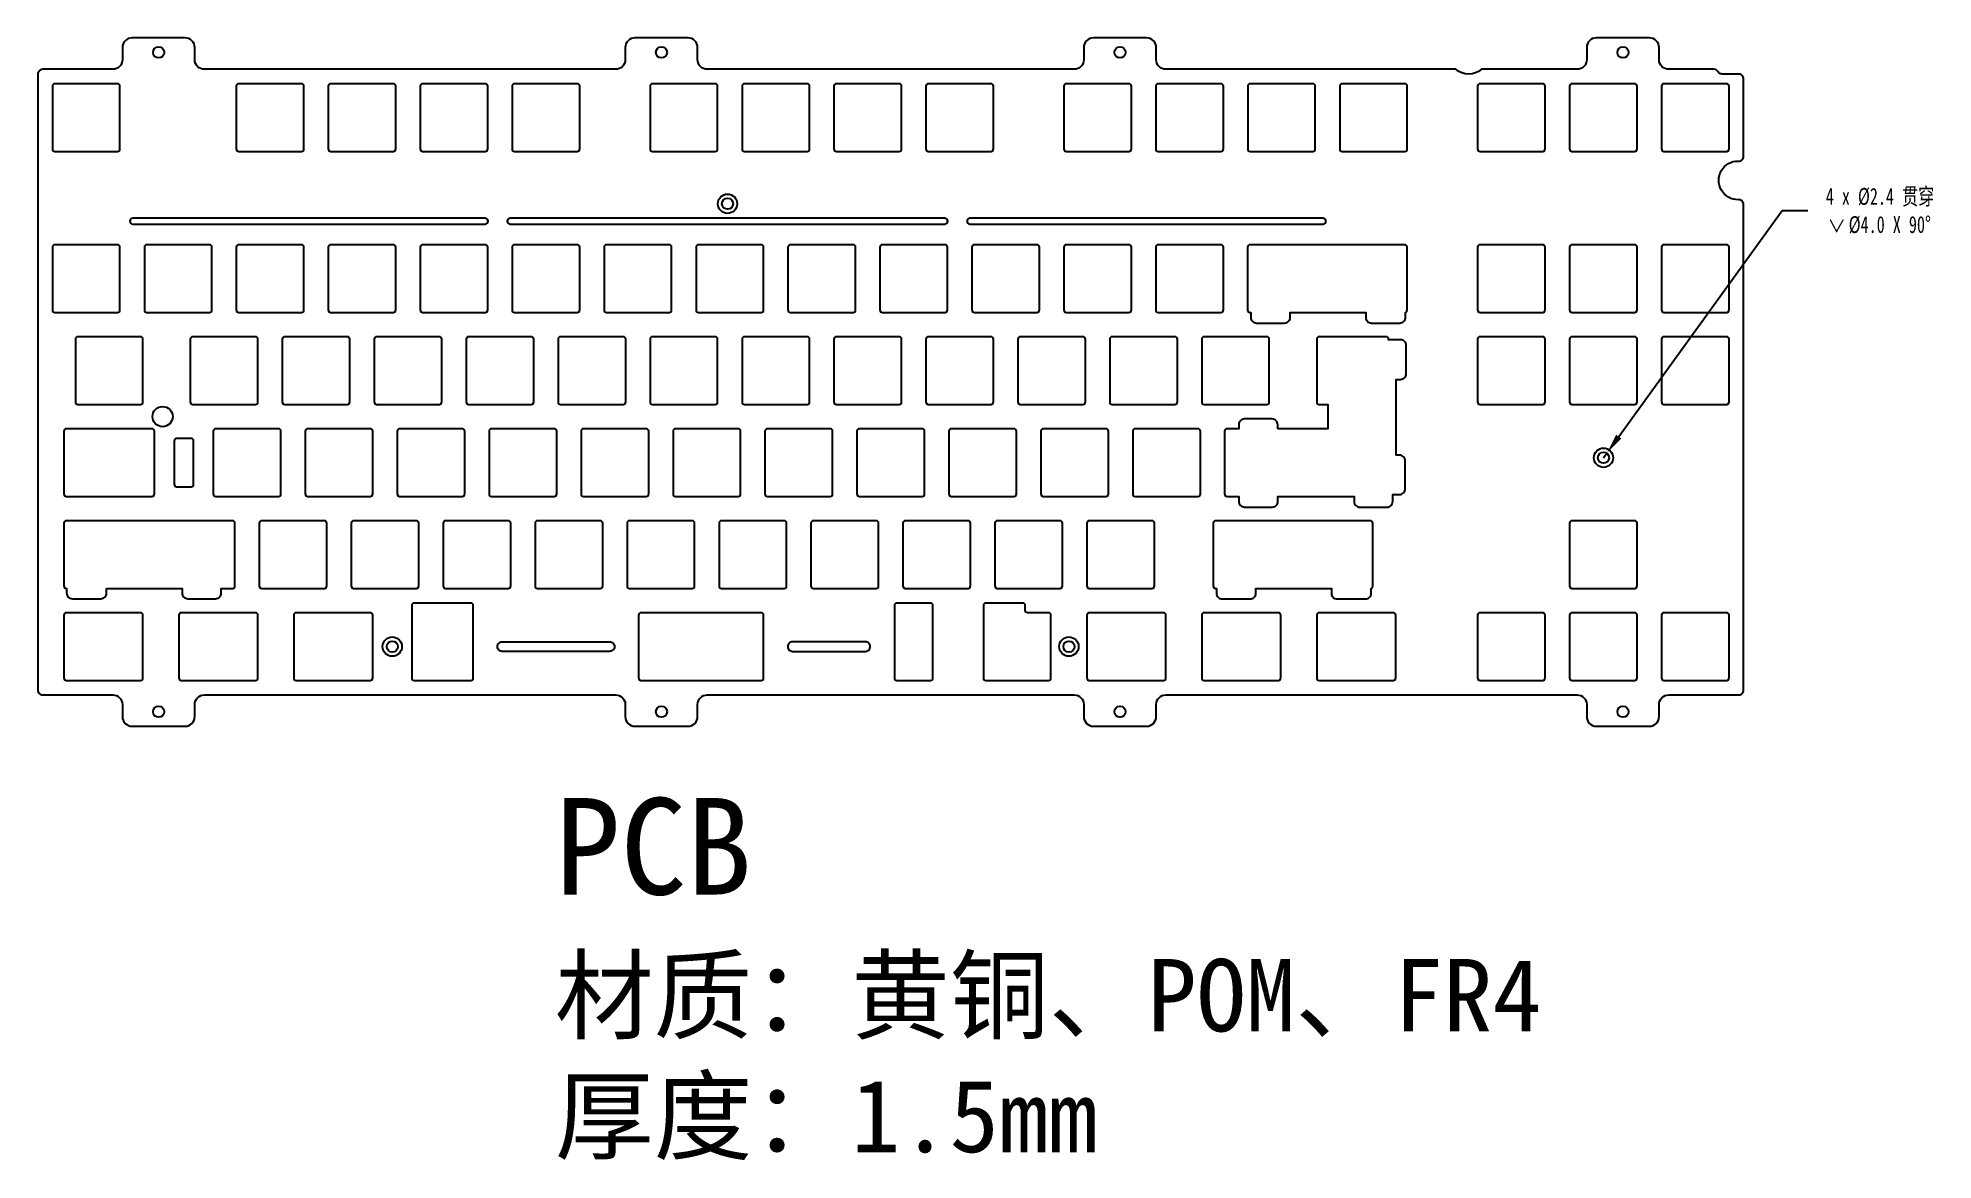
# Model space of a CAD drawing. Header units: millimetres. Extents: x 572 to 964, y -38 to 194.
import ezdxf

# ---------------------------------------------------------------- set-up
doc = ezdxf.new("R2010")
doc.units = ezdxf.units.MM
doc.header["$PDSIZE"] = -1
doc.layers.add('10', color=7, linetype='Continuous')
doc.styles.add('SLDTEXTSTYLE5', font='TXT', dxfattribs={"width": 0.7})
doc.dimstyles.new('SLDDIMSTYLE0', dxfattribs={"dimtxt": 3.5, "dimasz": 4.08, "dimexe": 0, "dimexo": 0.0625, "dimgap": 0.875, "dimtad": 0, "dimtih": 1, "dimtoh": 1, "dimrnd": 1e-09, "dimzin": 12, "dimdsep": 46, "dimtxsty": 'SLDTEXTSTYLE5', "dimblk1": 'NONE', "dimsah": 1, "dimcen": 0, "dimadec": 0, "dimazin": 3, "dimtfac": 1, "dimtmove": 0, "dimatfit": 3, "dimldrblk": 'NONE', "dimfxl": 1, "dimfrac": 2, "dimtolj": 1, "dimtzin": 12, "dimarcsym": 0})

# ---------------------------------------------------------------- blocks, each defined once
blk = doc.blocks.new('*D4')
at = {"layer": '10', "color": 0, "lineweight": -2, "transparency": 16777216}
for p, q in [((933.19, 158.68), (899.31, 111.91)), ((938.5, 158.68), (933.19, 158.68)), ((896.15, 107.54), (896.92, 108.61))]:
    blk.add_line(p, q, dxfattribs=at)
at = {"layer": '10', "color": 0, "transparency": 16777216}
blk.add_solid([(898.76, 112.31), (899.86, 111.52), (896.92, 108.61)], dxfattribs=at)
at = {"layer": 'Defpoints', "color": 0, "transparency": 16777216}
for p in [(896.15, 107.54), (896.92, 108.61)]:
    blk.add_point(p, dxfattribs=at)
at = {"layer": '10', "color": 0, "transparency": 16777216, "insert": (953.44, 158.68), "char_height": 3.5, "attachment_point": 5, "style": 'SLDTEXTSTYLE5'}
blk.add_mtext('\\A1;4 x %%C2.4 {\\fSimSun|b0|i0|c134|p2;贯穿}\\P{\\fGDT|b0|i0|c0|p2;w }%%C4.0 X 90°', dxfattribs=at)
blk = doc.blocks.new('_None')

msp = doc.modelspace()

# ---------------------------------------------------------------- linework, layer by layer
msp.add_line((727.139, 68.445), (727.139, 68.445))
for points in [[(865.568, 187.982), (805.476, 187.982, -0.4142136), (803.476, 189.982), (803.476, 192.482, 0.4142136), (801.476, 194.482), (790.476, 194.482, 0.4142136), (788.476, 192.482), (788.476, 189.982, -0.4142136), (786.476, 187.982), (710.476, 187.982, -0.4142136), (708.476, 189.982), (708.476, 192.482, 0.4142136), (706.476, 194.482), (695.476, 194.482, 0.4142136), (693.476, 192.482), (693.476, 189.982, -0.4142136), (691.476, 187.982), (606.289, 187.982, -0.4142136), (604.289, 189.982), (604.289, 192.482, 0.4142136), (602.289, 194.482), (591.289, 194.482, 0.4142136), (589.289, 192.482), (589.289, 189.982, -0.4142136), (587.289, 187.982), (572.789, 187.982, 0.4142136), (571.789, 186.982), (571.789, 59.445, 0.4142136), (572.789, 58.445), (587.289, 58.445, -0.4142136), (589.289, 56.445), (589.289, 53.945, 0.4142136), (591.289, 51.945), (602.289, 51.945, 0.4142136), (604.289, 53.945), (604.289, 56.445, -0.4142136), (606.289, 58.445), (691.476, 58.445, -0.4142136), (693.476, 56.445), (693.476, 53.945, 0.4142136), (695.476, 51.945), (706.476, 51.945, 0.4142136), (708.476, 53.945), (708.476, 56.445, -0.4142136), (710.476, 58.445), (786.476, 58.445, -0.4142136), (788.476, 56.445), (788.476, 53.945, 0.4142136), (790.476, 51.945), (801.476, 51.945, 0.4142136), (803.476, 53.945), (803.476, 56.445, -0.4142136), (805.476, 58.445), (890.664, 58.445, -0.4142136), (892.664, 56.445), (892.664, 53.945, 0.4142136), (894.664, 51.945), (905.664, 51.945, 0.4142136), (907.664, 53.945), (907.664, 56.445, -0.4142136), (909.664, 58.445), (924.164, 58.445, 0.4142136), (925.164, 59.445), (925.164, 160.006, 0.4254794), (924.103, 160.983, -1.0210524), (924.093, 168.983, 0.4352464), (925.164, 169.98), (925.164, 185.982, 0.4142136), (924.164, 186.982), (920.746, 186.982, -0.2679492), (919.88, 187.482, 0.2679492), (919.014, 187.982), (909.664, 187.982, -0.4142136), (907.664, 189.982), (907.664, 192.482, 0.4142136), (905.664, 194.482), (894.664, 194.482, 0.4142136), (892.664, 192.482), (892.664, 189.982, -0.4142136), (890.664, 187.982), (870.86, 187.982, -0.3779645)], [(574.789, 184.482), (574.789, 171.482, 0.4142136), (575.289, 170.982), (588.289, 170.982, 0.4142136), (588.789, 171.482), (588.789, 184.482, 0.4142136), (588.289, 184.982), (575.289, 184.982, 0.4142136)], [(612.889, 184.482), (612.889, 171.482, 0.4142136), (613.389, 170.982), (626.389, 170.982, 0.4142136), (626.889, 171.482), (626.889, 184.482, 0.4142136), (626.389, 184.982), (613.389, 184.982, 0.4142136)], [(631.939, 184.482), (631.939, 171.482, 0.4142136), (632.439, 170.982), (645.439, 170.982, 0.4142136), (645.939, 171.482), (645.939, 184.482, 0.4142136), (645.439, 184.982), (632.439, 184.982, 0.4142136)], [(650.989, 184.482), (650.989, 171.482, 0.4142136), (651.489, 170.982), (664.489, 170.982, 0.4142136), (664.989, 171.482), (664.989, 184.482, 0.4142136), (664.489, 184.982), (651.489, 184.982, 0.4142136)], [(670.039, 184.482), (670.039, 171.482, 0.4142136), (670.539, 170.982), (683.539, 170.982, 0.4142136), (684.039, 171.482), (684.039, 184.482, 0.4142136), (683.539, 184.982), (670.539, 184.982, 0.4142136)], [(698.614, 184.482), (698.614, 171.482, 0.4142136), (699.114, 170.982), (712.114, 170.982, 0.4142136), (712.614, 171.482), (712.614, 184.482, 0.4142136), (712.114, 184.982), (699.114, 184.982, 0.4142136)], [(717.664, 184.482), (717.664, 171.482, 0.4142136), (718.164, 170.982), (731.164, 170.982, 0.4142136), (731.664, 171.482), (731.664, 184.482, 0.4142136), (731.164, 184.982), (718.164, 184.982, 0.4142136)], [(736.714, 184.482), (736.714, 171.482, 0.4142136), (737.214, 170.982), (750.214, 170.982, 0.4142136), (750.714, 171.482), (750.714, 184.482, 0.4142136), (750.214, 184.982), (737.214, 184.982, 0.4142136)], [(755.764, 184.482), (755.764, 171.482, 0.4142136), (756.264, 170.982), (769.264, 170.982, 0.4142136), (769.764, 171.482), (769.764, 184.482, 0.4142136), (769.264, 184.982), (756.264, 184.982, 0.4142136)], [(784.339, 184.482), (784.339, 171.482, 0.4142136), (784.839, 170.982), (797.839, 170.982, 0.4142136), (798.339, 171.482), (798.339, 184.482, 0.4142136), (797.839, 184.982), (784.839, 184.982, 0.4142136)], [(803.389, 184.482), (803.389, 171.482, 0.4142136), (803.889, 170.982), (816.889, 170.982, 0.4142136), (817.389, 171.482), (817.389, 184.482, 0.4142136), (816.889, 184.982), (803.889, 184.982, 0.4142136)], [(822.439, 184.482), (822.439, 171.482, 0.4142136), (822.939, 170.982), (835.939, 170.982, 0.4142136), (836.439, 171.482), (836.439, 184.482, 0.4142136), (835.939, 184.982), (822.939, 184.982, 0.4142136)], [(841.489, 184.482), (841.489, 171.482, 0.4142136), (841.989, 170.982), (854.989, 170.982, 0.4142136), (855.489, 171.482), (855.489, 184.482, 0.4142136), (854.989, 184.982), (841.989, 184.982, 0.4142136)], [(870.064, 184.482), (870.064, 171.482, 0.4142136), (870.564, 170.982), (883.564, 170.982, 0.4142136), (884.064, 171.482), (884.064, 184.482, 0.4142136), (883.564, 184.982), (870.564, 184.982, 0.4142136)], [(889.114, 184.482), (889.114, 171.482, 0.4142136), (889.614, 170.982), (902.614, 170.982, 0.4142136), (903.114, 171.482), (903.114, 184.482, 0.4142136), (902.614, 184.982), (889.614, 184.982, 0.4142136)], [(908.164, 184.482), (908.164, 171.482, 0.4142136), (908.664, 170.982), (921.664, 170.982, 0.4142136), (922.164, 171.482), (922.164, 184.482, 0.4142136), (921.664, 184.982), (908.664, 184.982, 0.4142136)], [(664.439, 155.945, 1), (664.439, 157.145), (591.439, 157.145, 1), (591.439, 155.945)], [(759.689, 155.945, 1), (759.689, 157.145), (669.639, 157.145, 1), (669.639, 155.945)], [(838.045, 155.945, 1), (838.045, 157.145), (764.889, 157.145, 1), (764.889, 155.945)], [(574.789, 151.145), (574.789, 138.145, 0.4142136), (575.289, 137.645), (588.289, 137.645, 0.4142136), (588.789, 138.145), (588.789, 151.145, 0.4142136), (588.289, 151.645), (575.289, 151.645, 0.4142136)], [(593.839, 151.145), (593.839, 138.145, 0.4142136), (594.339, 137.645), (607.339, 137.645, 0.4142136), (607.839, 138.145), (607.839, 151.145, 0.4142136), (607.339, 151.645), (594.339, 151.645, 0.4142136)], [(612.889, 151.145), (612.889, 138.145, 0.4142136), (613.389, 137.645), (626.389, 137.645, 0.4142136), (626.889, 138.145), (626.889, 151.145, 0.4142136), (626.389, 151.645), (613.389, 151.645, 0.4142136)], [(631.939, 151.145), (631.939, 138.145, 0.4142136), (632.439, 137.645), (645.439, 137.645, 0.4142136), (645.939, 138.145), (645.939, 151.145, 0.4142136), (645.439, 151.645), (632.439, 151.645, 0.4142136)], [(650.989, 151.145), (650.989, 138.145, 0.4142136), (651.489, 137.645), (664.489, 137.645, 0.4142136), (664.989, 138.145), (664.989, 151.145, 0.4142136), (664.489, 151.645), (651.489, 151.645, 0.4142136)], [(670.039, 151.145), (670.039, 138.145, 0.4142136), (670.539, 137.645), (683.539, 137.645, 0.4142136), (684.039, 138.145), (684.039, 151.145, 0.4142136), (683.539, 151.645), (670.539, 151.645, 0.4142136)], [(689.089, 151.145), (689.089, 138.145, 0.4142136), (689.589, 137.645), (702.589, 137.645, 0.4142136), (703.089, 138.145), (703.089, 151.145, 0.4142136), (702.589, 151.645), (689.589, 151.645, 0.4142136)], [(708.139, 151.145), (708.139, 138.145, 0.4142136), (708.639, 137.645), (721.639, 137.645, 0.4142136), (722.139, 138.145), (722.139, 151.145, 0.4142136), (721.639, 151.645), (708.639, 151.645, 0.4142136)], [(727.189, 151.145), (727.189, 138.145, 0.4142136), (727.689, 137.645), (740.689, 137.645, 0.4142136), (741.189, 138.145), (741.189, 151.145, 0.4142136), (740.689, 151.645), (727.689, 151.645, 0.4142136)], [(746.239, 151.145), (746.239, 138.145, 0.4142136), (746.739, 137.645), (759.739, 137.645, 0.4142136), (760.239, 138.145), (760.239, 151.145, 0.4142136), (759.739, 151.645), (746.739, 151.645, 0.4142136)], [(765.289, 151.145), (765.289, 138.145, 0.4142136), (765.789, 137.645), (778.789, 137.645, 0.4142136), (779.289, 138.145), (779.289, 151.145, 0.4142136), (778.789, 151.645), (765.789, 151.645, 0.4142136)], [(784.339, 151.145), (784.339, 138.145, 0.4142136), (784.839, 137.645), (797.839, 137.645, 0.4142136), (798.339, 138.145), (798.339, 151.145, 0.4142136), (797.839, 151.645), (784.839, 151.645, 0.4142136)], [(803.389, 151.145), (803.389, 138.145, 0.4142136), (803.889, 137.645), (816.889, 137.645, 0.4142136), (817.389, 138.145), (817.389, 151.145, 0.4142136), (816.889, 151.645), (803.889, 151.645, 0.4142136)], [(855.457, 151.145, 0.4142167), (854.957, 151.645), (822.907, 151.645, 0.4142105), (822.407, 151.145), (822.407, 138.146, 0.4143678), (822.907, 137.646), (823.072, 137.646), (823.072, 136.65, 0.4142136), (824.272, 135.45), (830.019, 135.45, 0.4142136), (831.219, 136.65), (831.219, 137.646), (846.881, 137.646), (846.881, 136.65, 0.4142136), (848.081, 135.45), (853.931, 135.45, 0.4142136), (855.131, 136.65), (855.131, 137.646, 0.3137964), (855.457, 138.115)], [(870.064, 151.145), (870.064, 138.145, 0.4142136), (870.564, 137.645), (883.564, 137.645, 0.4142136), (884.064, 138.145), (884.064, 151.145, 0.4142136), (883.564, 151.645), (870.564, 151.645, 0.4142136)], [(889.114, 151.145), (889.114, 138.145, 0.4142136), (889.614, 137.645), (902.614, 137.645, 0.4142136), (903.114, 138.145), (903.114, 151.145, 0.4142136), (902.614, 151.645), (889.614, 151.645, 0.4142136)], [(908.164, 151.145), (908.164, 138.145, 0.4142136), (908.664, 137.645), (921.664, 137.645, 0.4142136), (922.164, 138.145), (922.164, 151.145, 0.4142136), (921.664, 151.645), (908.664, 151.645, 0.4142136)], [(579.551, 132.095), (579.551, 119.095, 0.4142136), (580.051, 118.595), (593.051, 118.595, 0.4142136), (593.551, 119.095), (593.551, 132.095, 0.4142136), (593.051, 132.595), (580.051, 132.595, 0.4142136)], [(603.364, 132.095), (603.364, 119.095, 0.4142136), (603.864, 118.595), (616.864, 118.595, 0.4142136), (617.364, 119.095), (617.364, 132.095, 0.4142136), (616.864, 132.595), (603.864, 132.595, 0.4142136)], [(622.414, 132.095), (622.414, 119.095, 0.4142136), (622.914, 118.595), (635.914, 118.595, 0.4142136), (636.414, 119.095), (636.414, 132.095, 0.4142136), (635.914, 132.595), (622.914, 132.595, 0.4142136)], [(641.464, 132.095), (641.464, 119.095, 0.4142136), (641.964, 118.595), (654.964, 118.595, 0.4142136), (655.464, 119.095), (655.464, 132.095, 0.4142136), (654.964, 132.595), (641.964, 132.595, 0.4142136)], [(660.514, 132.095), (660.514, 119.095, 0.4142136), (661.014, 118.595), (674.014, 118.595, 0.4142136), (674.514, 119.095), (674.514, 132.095, 0.4142136), (674.014, 132.595), (661.014, 132.595, 0.4142136)], [(679.564, 132.095), (679.564, 119.095, 0.4142136), (680.064, 118.595), (693.064, 118.595, 0.4142136), (693.564, 119.095), (693.564, 132.095, 0.4142136), (693.064, 132.595), (680.064, 132.595, 0.4142136)], [(698.614, 132.095), (698.614, 119.095, 0.4142136), (699.114, 118.595), (712.114, 118.595, 0.4142136), (712.614, 119.095), (712.614, 132.095, 0.4142136), (712.114, 132.595), (699.114, 132.595, 0.4142136)], [(717.664, 132.095), (717.664, 119.095, 0.4142136), (718.164, 118.595), (731.164, 118.595, 0.4142136), (731.664, 119.095), (731.664, 132.095, 0.4142136), (731.164, 132.595), (718.164, 132.595, 0.4142136)], [(736.714, 132.095), (736.714, 119.095, 0.4142136), (737.214, 118.595), (750.214, 118.595, 0.4142136), (750.714, 119.095), (750.714, 132.095, 0.4142136), (750.214, 132.595), (737.214, 132.595, 0.4142136)], [(755.764, 132.095), (755.764, 119.095, 0.4142136), (756.264, 118.595), (769.264, 118.595, 0.4142136), (769.764, 119.095), (769.764, 132.095, 0.4142136), (769.264, 132.595), (756.264, 132.595, 0.4142136)], [(774.814, 132.095), (774.814, 119.095, 0.4142136), (775.314, 118.595), (788.314, 118.595, 0.4142136), (788.814, 119.095), (788.814, 132.095, 0.4142136), (788.314, 132.595), (775.314, 132.595, 0.4142136)], [(793.864, 132.095), (793.864, 119.095, 0.4142136), (794.364, 118.595), (807.364, 118.595, 0.4142136), (807.864, 119.095), (807.864, 132.095, 0.4142136), (807.364, 132.595), (794.364, 132.595, 0.4142136)], [(812.914, 132.095), (812.914, 119.095, 0.4142136), (813.414, 118.595), (826.414, 118.595, 0.4142136), (826.914, 119.095), (826.914, 132.095, 0.4142136), (826.414, 132.595), (813.414, 132.595, 0.4142136)], [(828.648, 113.545), (828.648, 114.376, 0.4142136), (827.448, 115.576), (821.782, 115.576, 0.4142136), (820.582, 114.376), (820.582, 113.545), (818.149, 113.545, 0.4142136), (817.649, 113.045), (817.649, 100.045, 0.4142136), (818.149, 99.545), (820.582, 99.545), (820.582, 98.528, 0.4142136), (821.782, 97.328), (827.509, 97.328, 0.4142136), (828.709, 98.528), (828.709, 99.545), (844.49, 99.545), (844.49, 98.496, 0.4142136), (845.69, 97.296), (851.281, 97.296, 0.4142136), (852.481, 98.496), (852.481, 99.922), (853.871, 99.922, 0.4142136), (855.071, 101.122), (855.071, 106.885, 0.4142136), (853.871, 108.085), (853.158, 108.085), (853.158, 123.776), (854.065, 123.776, 0.4142136), (855.265, 124.976), (855.265, 130.795, 0.4142136), (854.065, 131.995), (851.631, 131.995), (851.631, 132.095, 0.4142136), (851.131, 132.595), (837.226, 132.595, 0.4142136), (836.726, 132.095), (836.726, 119.095, 0.4142136), (837.226, 118.595), (839.029, 118.595), (839.029, 113.545)], [(870.064, 132.095), (870.064, 119.095, 0.4142136), (870.564, 118.595), (883.564, 118.595, 0.4142136), (884.064, 119.095), (884.064, 132.095, 0.4142136), (883.564, 132.595), (870.564, 132.595, 0.4142136)], [(889.114, 132.095), (889.114, 119.095, 0.4142136), (889.614, 118.595), (902.614, 118.595, 0.4142136), (903.114, 119.095), (903.114, 132.095, 0.4142136), (902.614, 132.595), (889.614, 132.595, 0.4142136)], [(908.164, 132.095), (908.164, 119.095, 0.4142136), (908.664, 118.595), (921.664, 118.595, 0.4142136), (922.164, 119.095), (922.164, 132.095, 0.4142136), (921.664, 132.595), (908.664, 132.595, 0.4142136)], [(577.17, 100.045, 0.4142136), (577.67, 99.545), (595.433, 99.545, 0.4142136), (595.933, 100.045), (595.933, 113.045, 0.4142136), (595.433, 113.545), (577.67, 113.545, 0.4142136), (577.17, 113.045)], [(600.529, 101.545), (603.529, 101.545, 0.4142136), (604.029, 102.045), (604.029, 111.045, 0.4142136), (603.529, 111.545), (600.529, 111.545, 0.4142136), (600.029, 111.045), (600.029, 102.045, 0.4142136)], [(608.126, 113.045), (608.126, 100.045, 0.4142136), (608.626, 99.545), (621.626, 99.545, 0.4142136), (622.126, 100.045), (622.126, 113.045, 0.4142136), (621.626, 113.545), (608.626, 113.545, 0.4142136)], [(627.176, 113.045), (627.176, 100.045, 0.4142136), (627.676, 99.545), (640.676, 99.545, 0.4142136), (641.176, 100.045), (641.176, 113.045, 0.4142136), (640.676, 113.545), (627.676, 113.545, 0.4142136)], [(646.226, 113.045), (646.226, 100.045, 0.4142136), (646.726, 99.545), (659.726, 99.545, 0.4142136), (660.226, 100.045), (660.226, 113.045, 0.4142136), (659.726, 113.545), (646.726, 113.545, 0.4142136)], [(665.276, 113.045), (665.276, 100.045, 0.4142136), (665.776, 99.545), (678.776, 99.545, 0.4142136), (679.276, 100.045), (679.276, 113.045, 0.4142136), (678.776, 113.545), (665.776, 113.545, 0.4142136)], [(684.326, 113.045), (684.326, 100.045, 0.4142136), (684.826, 99.545), (697.826, 99.545, 0.4142136), (698.326, 100.045), (698.326, 113.045, 0.4142136), (697.826, 113.545), (684.826, 113.545, 0.4142136)], [(703.376, 113.045), (703.376, 100.045, 0.4142136), (703.876, 99.545), (716.876, 99.545, 0.4142136), (717.376, 100.045), (717.376, 113.045, 0.4142136), (716.876, 113.545), (703.876, 113.545, 0.4142136)], [(722.426, 113.045), (722.426, 100.045, 0.4142136), (722.926, 99.545), (735.926, 99.545, 0.4142136), (736.426, 100.045), (736.426, 113.045, 0.4142136), (735.926, 113.545), (722.926, 113.545, 0.4142136)], [(741.476, 113.045), (741.476, 100.045, 0.4142136), (741.976, 99.545), (754.976, 99.545, 0.4142136), (755.476, 100.045), (755.476, 113.045, 0.4142136), (754.976, 113.545), (741.976, 113.545, 0.4142136)], [(760.526, 113.045), (760.526, 100.045, 0.4142136), (761.026, 99.545), (774.026, 99.545, 0.4142136), (774.526, 100.045), (774.526, 113.045, 0.4142136), (774.026, 113.545), (761.026, 113.545, 0.4142136)], [(779.576, 113.045), (779.576, 100.045, 0.4142136), (780.076, 99.545), (793.076, 99.545, 0.4142136), (793.576, 100.045), (793.576, 113.045, 0.4142136), (793.076, 113.545), (780.076, 113.545, 0.4142136)], [(798.626, 113.045), (798.626, 100.045, 0.4142136), (799.126, 99.545), (812.126, 99.545, 0.4142136), (812.626, 100.045), (812.626, 113.045, 0.4142136), (812.126, 113.545), (799.126, 113.545, 0.4142136)], [(585.998, 80.495), (601.674, 80.495), (601.674, 79.546, 0.4142136), (602.874, 78.346), (608.588, 78.346, 0.4142136), (609.788, 79.546), (609.788, 80.495), (612.101, 80.495, 0.4142136), (612.601, 80.995), (612.601, 93.995, 0.4142136), (612.101, 94.495), (577.67, 94.495, 0.4142136), (577.17, 93.995), (577.17, 80.995, 0.4142136), (577.67, 80.495), (577.739, 80.495), (577.739, 79.546, 0.4142136), (578.939, 78.346), (584.798, 78.346, 0.4142136), (585.998, 79.546)], [(617.651, 93.995), (617.651, 80.995, 0.4142136), (618.151, 80.495), (631.151, 80.495, 0.4142136), (631.651, 80.995), (631.651, 93.995, 0.4142136), (631.151, 94.495), (618.151, 94.495, 0.4142136)], [(636.701, 93.995), (636.701, 80.995, 0.4142136), (637.201, 80.495), (650.201, 80.495, 0.4142136), (650.701, 80.995), (650.701, 93.995, 0.4142136), (650.201, 94.495), (637.201, 94.495, 0.4142136)], [(655.751, 93.995), (655.751, 80.995, 0.4142136), (656.251, 80.495), (669.251, 80.495, 0.4142136), (669.751, 80.995), (669.751, 93.995, 0.4142136), (669.251, 94.495), (656.251, 94.495, 0.4142136)], [(674.801, 93.995), (674.801, 80.995, 0.4142136), (675.301, 80.495), (688.301, 80.495, 0.4142136), (688.801, 80.995), (688.801, 93.995, 0.4142136), (688.301, 94.495), (675.301, 94.495, 0.4142136)], [(693.851, 93.995), (693.851, 80.995, 0.4142136), (694.351, 80.495), (707.351, 80.495, 0.4142136), (707.851, 80.995), (707.851, 93.995, 0.4142136), (707.351, 94.495), (694.351, 94.495, 0.4142136)], [(712.901, 93.995), (712.901, 80.995, 0.4142136), (713.401, 80.495), (726.401, 80.495, 0.4142136), (726.901, 80.995), (726.901, 93.995, 0.4142136), (726.401, 94.495), (713.401, 94.495, 0.4142136)], [(731.951, 93.995), (731.951, 80.995, 0.4142136), (732.451, 80.495), (745.451, 80.495, 0.4142136), (745.951, 80.995), (745.951, 93.995, 0.4142136), (745.451, 94.495), (732.451, 94.495, 0.4142136)], [(751.001, 93.995), (751.001, 80.995, 0.4142136), (751.501, 80.495), (764.501, 80.495, 0.4142136), (765.001, 80.995), (765.001, 93.995, 0.4142136), (764.501, 94.495), (751.501, 94.495, 0.4142136)], [(770.051, 93.995), (770.051, 80.995, 0.4142136), (770.551, 80.495), (783.551, 80.495, 0.4142136), (784.051, 80.995), (784.051, 93.995, 0.4142136), (783.551, 94.495), (770.551, 94.495, 0.4142136)], [(789.101, 93.995), (789.101, 80.995, 0.4142136), (789.601, 80.495), (802.601, 80.495, 0.4142136), (803.101, 80.995), (803.101, 93.995, 0.4142136), (802.601, 94.495), (789.601, 94.495, 0.4142136)], [(848.345, 93.995, 0.4142167), (847.845, 94.495), (815.795, 94.495, 0.4142105), (815.295, 93.995), (815.295, 80.996, 0.4143678), (815.795, 80.496), (815.96, 80.496), (815.96, 79.5, 0.4142136), (817.16, 78.3), (822.907, 78.3, 0.4142136), (824.107, 79.5), (824.107, 80.496), (839.769, 80.496), (839.769, 79.5, 0.4142136), (840.969, 78.3), (846.819, 78.3, 0.4142136), (848.019, 79.5), (848.019, 80.496, 0.3137964), (848.345, 80.965)], [(889.114, 93.995), (889.114, 80.995, 0.4142136), (889.614, 80.495), (902.614, 80.495, 0.4142136), (903.114, 80.995), (903.114, 93.995, 0.4142136), (902.614, 94.495), (889.614, 94.495, 0.4142136)], [(577.67, 75.445, 0.4142136), (577.17, 74.945), (577.17, 61.945, 0.4142136), (577.67, 61.445), (593.051, 61.445, 0.4142136), (593.551, 61.945), (593.551, 74.945, 0.4142136), (593.051, 75.445)], [(601.483, 75.445, 0.4142136), (600.983, 74.945), (600.983, 61.945, 0.4142136), (601.483, 61.445), (616.864, 61.445, 0.4142136), (617.364, 61.945), (617.364, 74.945, 0.4142136), (616.864, 75.445)], [(625.295, 75.445, 0.4142136), (624.795, 74.945), (624.795, 61.945, 0.4142136), (625.295, 61.445), (640.676, 61.445, 0.4142136), (641.176, 61.945), (641.176, 74.945, 0.4142136), (640.676, 75.445)], [(649.733, 77.445, 0.4142136), (649.233, 76.945), (649.233, 61.945, 0.4142136), (649.733, 61.445), (661.489, 61.445, 0.4142136), (661.989, 61.945), (661.989, 76.945, 0.4142136), (661.489, 77.445)], [(722.139, 74.945, 0.4142136), (721.639, 75.445), (696.733, 75.445, 0.4142136), (696.233, 74.945), (696.233, 61.945, 0.4142136), (696.733, 61.445), (721.639, 61.445, 0.4142136), (722.139, 61.945)], [(749.733, 77.445, 0.4142136), (749.233, 76.945), (749.233, 61.945, 0.4142136), (749.733, 61.445), (756.733, 61.445, 0.4142136), (757.233, 61.945), (757.233, 76.945, 0.4142136), (756.733, 77.445)], [(767.67, 61.945, 0.4142136), (768.17, 61.445), (781.17, 61.445, 0.4142136), (781.67, 61.945), (781.67, 74.945, 0.4142136), (781.17, 75.445), (776.845, 75.445, -0.4142136), (776.345, 75.945), (776.345, 76.94, 0.4142136), (775.845, 77.44), (768.17, 77.44, 0.4142136), (767.67, 76.94)], [(789.601, 75.445, 0.4142136), (789.101, 74.945), (789.101, 61.945, 0.4142136), (789.601, 61.445), (804.983, 61.445, 0.4142136), (805.483, 61.945), (805.483, 74.945, 0.4142136), (804.983, 75.445)], [(829.295, 61.945), (829.295, 74.945, 0.4142136), (828.795, 75.445), (813.414, 75.445, 0.4142136), (812.914, 74.945), (812.914, 61.945, 0.4142136), (813.414, 61.445), (828.795, 61.445, 0.4142136)], [(853.108, 61.945), (853.108, 74.945, 0.4142136), (852.608, 75.445), (837.226, 75.445, 0.4142136), (836.726, 74.945), (836.726, 61.945, 0.4142136), (837.226, 61.445), (852.608, 61.445, 0.4142136)], [(870.064, 74.945), (870.064, 61.945, 0.4142136), (870.564, 61.445), (883.564, 61.445, 0.4142136), (884.064, 61.945), (884.064, 74.945, 0.4142136), (883.564, 75.445), (870.564, 75.445, 0.4142136)], [(889.114, 74.945), (889.114, 61.945, 0.4142136), (889.614, 61.445), (902.614, 61.445, 0.4142136), (903.114, 61.945), (903.114, 74.945, 0.4142136), (902.614, 75.445), (889.614, 75.445, 0.4142136)], [(908.164, 74.945), (908.164, 61.945, 0.4142136), (908.664, 61.445), (921.664, 61.445, 0.4142136), (922.164, 61.945), (922.164, 74.945, 0.4142136), (921.664, 75.445), (908.664, 75.445, 0.4142136)], [(690.233, 67.445), (667.989, 67.445, -0.4142136), (666.989, 68.445), (666.989, 68.445, -0.4142136), (667.989, 69.445), (690.233, 69.445, -0.4142136), (691.233, 68.445), (691.233, 68.445, -0.4142136)], [(728.139, 67.445), (743.233, 67.445, 0.4142136), (744.233, 68.445), (744.233, 68.445, 0.4142136), (743.233, 69.445), (728.139, 69.445, 0.4142136), (727.139, 68.445, 0.4142136)]]:
    msp.add_lwpolyline(points, format="xyb", close=True)
for centre, radius in [((596.789, 191.482), 1.15), ((700.976, 191.482), 1.15), ((795.976, 191.482), 1.15), ((900.164, 191.482), 1.15), ((597.629, 116.07), 2.091), ((596.789, 54.945), 1.15), ((700.976, 54.945), 1.15), ((795.976, 54.945), 1.15), ((900.164, 54.945), 1.15)]:
    msp.add_circle(centre, radius)
at = {"color": 6}
for centre, radius in [((714.664, 160.145), 2), ((714.664, 160.145), 1.15), ((896.145, 107.545), 2), ((896.145, 107.545), 1.15), ((645.204, 68.445), 2), ((645.204, 68.445), 1.15), ((785.386, 68.445), 2), ((785.386, 68.445), 1.15)]:
    msp.add_circle(centre, radius, dxfattribs=at)

# ---------------------------------------------------------------- texts
at = {"insert": (678.892, 37.096), "char_height": 15, "attachment_point": 1}
msp.add_mtext_dynamic_manual_height_columns('{\\fSimSun|b0|i0|c134|p2;\\H1.33333x;PCB\\H0.75x;\\P材质：黄铜、POM、FR4\\P厚度：1.5mm}', width=351.56278, gutter_width=12.5, heights=[0], dxfattribs=at)

# ---------------------------------------------------------------- dimensions: what is measured, and where the dimension line sits
at = {"layer": '10', "color": 1}
dim = msp.add_diameter_dim_2p(p1=(896.145, 107.545), p2=(896.917, 108.61), text='4 x %%C2.4 {\\fSimSun|b0|i0|c134|p2;贯穿}\\P{\\fGDT|b0|i0|c0|p2;w }%%C4.0 X 90°', dimstyle='SLDDIMSTYLE0', dxfattribs=at)
dim.commit()
dim.dimension.update_dxf_attribs({"geometry": '*D4', "text_midpoint": (953.437, 158.677), "dimtype": 163})

doc.saveas('drawing.dxf')
